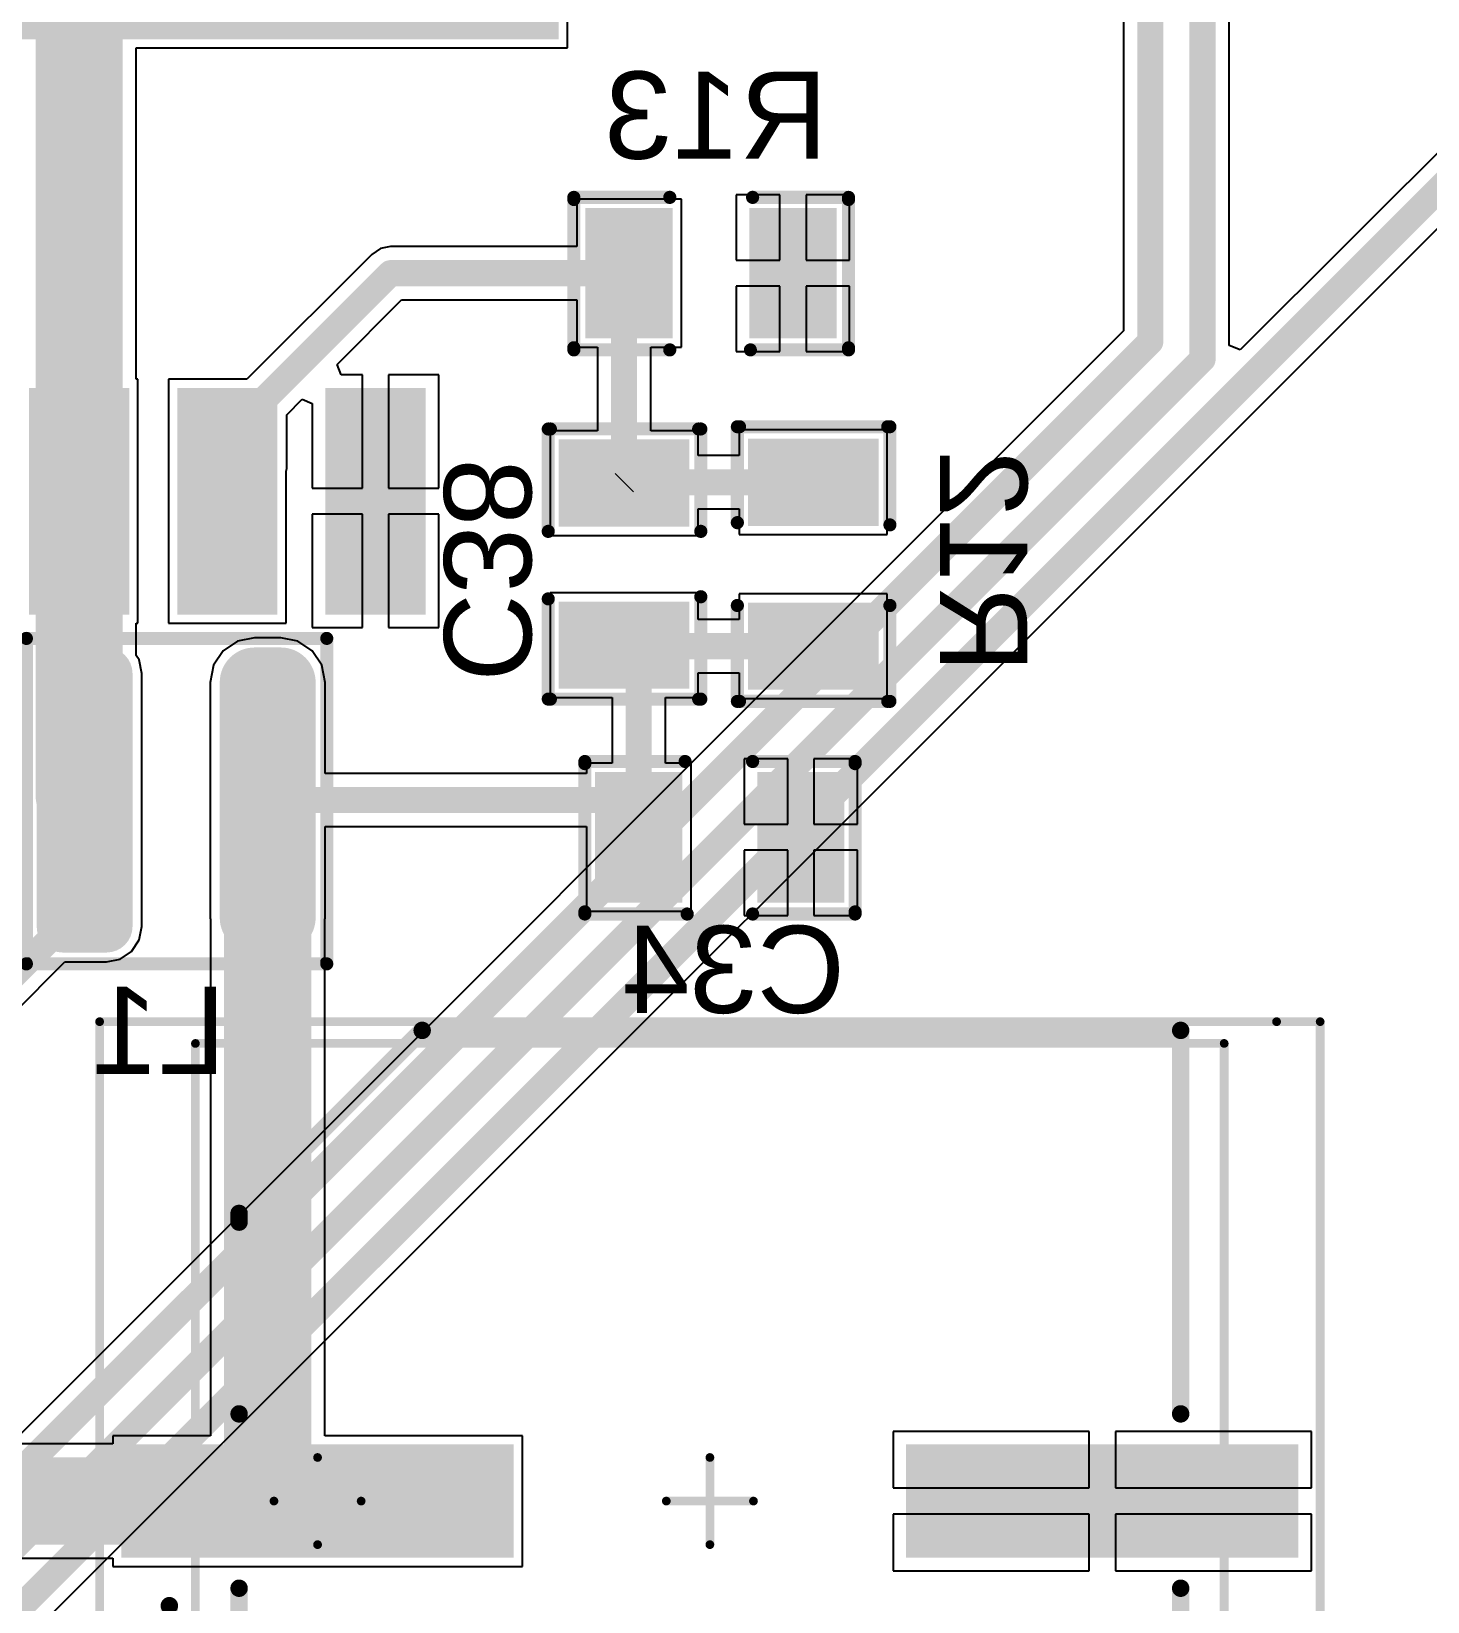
# Model space of a CAD drawing. Header units: millimetres. Extents: x 95 to 305, y 96 to 295.
# Drawn here: x 271.77 to 287.78, y 176.05 to 194.06 of the extents above; entities that cross this region are included whole.
import ezdxf

# ---------------------------------------------------------------- set-up
doc = ezdxf.new("R2010")
doc.units = ezdxf.units.MM
for name, color, linetype in [('BottomLayer', 5, 'Continuous'), ('BottomOverlay', 54, 'Continuous'), ('BottomPaste', 16, 'Continuous'), ('BottomSolder', 6, 'Continuous'), ('Mechanical1', 6, 'Continuous'), ('Mechanical15', 56, 'Continuous'), ('TopLayer', 1, 'Continuous')]:
    doc.layers.add(name, color=color, linetype=linetype)
doc.styles.add('Arial', font='arial.ttf', dxfattribs={"height": 0.2})

# ---------------------------------------------------------------- blocks, each defined once
blk = doc.blocks.new('RES0805_B_121')
at = {"layer": 'BottomLayer'}
for points in [[(-1.388, 0.719), (-0.488, 0.719), (-0.488, -0.678), (-1.388, -0.678)], [(0.492, 0.719), (1.392, 0.719), (1.392, -0.678), (0.492, -0.678)]]:
    blk.add_hatch(color=5, dxfattribs=at).paths.add_polyline_path(points)
at = {"layer": 'BottomPaste'}
for points in [[(-1.388, 0.719), (-0.488, 0.719), (-0.488, -0.678), (-1.388, -0.678)], [(0.492, 0.719), (1.392, 0.719), (1.392, -0.678), (0.492, -0.678)]]:
    blk.add_hatch(color=16, dxfattribs=at).paths.add_polyline_path(points)
at = {"layer": 'BottomSolder'}
for points in [[(-1.438, 0.769), (-0.438, 0.769), (-0.438, -0.728), (-1.438, -0.728)], [(0.442, 0.769), (1.442, 0.769), (1.442, -0.728), (0.442, -0.728)]]:
    blk.add_hatch(color=6, dxfattribs=at).paths.add_polyline_path(points)
at = {"layer": 'BottomOverlay', "const_width": 0.15}
for points in [[(-0.45, 0.9), (-1.575, 0.9)], [(-1.575, 0.875), (-1.575, -0.825)], [(1.575, 0.9), (0.475, 0.9)], [(1.575, 0.875), (1.575, -0.825)], [(-0.475, -0.85), (-1.575, -0.85)], [(1.575, -0.85), (0.475, -0.85)]]:
    blk.add_lwpolyline(points, dxfattribs=at)
at = {"layer": 'BottomOverlay', "const_width": 0.075}
for points in [[(-1.613, 0.9, 1), (-1.538, 0.9, 1)], [(-1.613, 0.875, 1), (-1.538, 0.875, 1)], [(-0.487, 0.9, 1), (-0.412, 0.9, 1)], [(0.437, 0.9, 1), (0.513, 0.9, 1)], [(1.538, 0.9, 1), (1.613, 0.9, 1)], [(1.538, 0.875, 1), (1.613, 0.875, 1)], [(-1.613, -0.825, 1), (-1.538, -0.825, 1)], [(-1.613, -0.85, 1), (-1.538, -0.85, 1)], [(-0.513, -0.85, 1), (-0.437, -0.85, 1)], [(0.437, -0.85, 1), (0.513, -0.85, 1)], [(1.538, -0.825, 1), (1.613, -0.825, 1)], [(1.538, -0.85, 1), (1.613, -0.85, 1)]]:
    blk.add_lwpolyline(points, format="xyb", close=True, dxfattribs=at)
blk = doc.blocks.new('RES0805_B_122')
at = {"layer": 'BottomLayer'}
for points in [[(-1.388, 0.719), (-0.488, 0.719), (-0.488, -0.678), (-1.388, -0.678)], [(0.492, 0.719), (1.392, 0.719), (1.392, -0.678), (0.492, -0.678)]]:
    blk.add_hatch(color=5, dxfattribs=at).paths.add_polyline_path(points)
at = {"layer": 'BottomPaste'}
for points in [[(-1.388, 0.719), (-0.488, 0.719), (-0.488, -0.678), (-1.388, -0.678)], [(0.492, 0.719), (1.392, 0.719), (1.392, -0.678), (0.492, -0.678)]]:
    blk.add_hatch(color=16, dxfattribs=at).paths.add_polyline_path(points)
at = {"layer": 'BottomSolder'}
for points in [[(-1.438, 0.769), (-0.438, 0.769), (-0.438, -0.728), (-1.438, -0.728)], [(0.442, 0.769), (1.442, 0.769), (1.442, -0.728), (0.442, -0.728)]]:
    blk.add_hatch(color=6, dxfattribs=at).paths.add_polyline_path(points)
at = {"layer": 'BottomOverlay', "const_width": 0.15}
for points in [[(-0.45, 0.9), (-1.575, 0.9)], [(-1.575, -0.825), (-1.575, 0.875)], [(1.575, 0.9), (0.475, 0.9)], [(1.575, -0.825), (1.575, 0.875)], [(-0.475, -0.85), (-1.575, -0.85)], [(1.575, -0.85), (0.475, -0.85)]]:
    blk.add_lwpolyline(points, dxfattribs=at)
at = {"layer": 'BottomOverlay', "const_width": 0.075}
for points in [[(-1.613, 0.9, 1), (-1.538, 0.9, 1)], [(-1.613, 0.875, 1), (-1.538, 0.875, 1)], [(-0.487, 0.9, 1), (-0.412, 0.9, 1)], [(0.437, 0.9, 1), (0.513, 0.9, 1)], [(1.538, 0.9, 1), (1.613, 0.9, 1)], [(1.538, 0.875, 1), (1.613, 0.875, 1)], [(-1.613, -0.825, 1), (-1.538, -0.825, 1)], [(-1.613, -0.85, 1), (-1.538, -0.85, 1)], [(-0.513, -0.85, 1), (-0.437, -0.85, 1)], [(0.437, -0.85, 1), (0.513, -0.85, 1)], [(1.538, -0.825, 1), (1.613, -0.825, 1)], [(1.538, -0.85, 1), (1.613, -0.85, 1)]]:
    blk.add_lwpolyline(points, format="xyb", close=True, dxfattribs=at)
blk = doc.blocks.new('VLS3012HBX_B_134')
at = {"layer": 'BottomLayer'}
h = blk.add_hatch(color=5, dxfattribs=at)
edge = h.paths.add_edge_path()
edge.add_arc((-1.3, 1.45), 0.25, 90, 180)
edge.add_line((-1.55, 1.45), (-1.55, -1.45))
edge.add_arc((-1.3, -1.45), 0.25, 180, 270)
edge.add_line((-1.3, -1.7), (-0.8, -1.7))
edge.add_arc((-0.8, -1.45), 0.25, 270, 360)
edge.add_line((-0.55, -1.45), (-0.55, 1.45))
edge.add_arc((-0.8, 1.45), 0.25, 0, 90)
edge.add_line((-0.8, 1.7), (-1.3, 1.7))
h = blk.add_hatch(color=5, dxfattribs=at)
edge = h.paths.add_edge_path()
edge.add_arc((0.9, 1.35), 0.35, 90, 180)
edge.add_line((0.55, 1.35), (0.55, -1.35))
edge.add_arc((0.9, -1.35), 0.35, 180, 270)
edge.add_line((0.9, -1.7), (1.2, -1.7))
edge.add_arc((1.2, -1.35), 0.35, 270, 360)
edge.add_line((1.55, -1.35), (1.55, 1.35))
edge.add_arc((1.2, 1.35), 0.35, 0, 90)
edge.add_line((1.2, 1.7), (0.9, 1.7))
at = {"layer": 'BottomPaste'}
h = blk.add_hatch(color=16, dxfattribs=at)
edge = h.paths.add_edge_path()
edge.add_arc((-1.3, 1.45), 0.25, 90, 180)
edge.add_line((-1.55, 1.45), (-1.55, -1.45))
edge.add_arc((-1.3, -1.45), 0.25, 180, 270)
edge.add_line((-1.3, -1.7), (-0.8, -1.7))
edge.add_arc((-0.8, -1.45), 0.25, 270, 360)
edge.add_line((-0.55, -1.45), (-0.55, 1.45))
edge.add_arc((-0.8, 1.45), 0.25, 0, 90)
edge.add_line((-0.8, 1.7), (-1.3, 1.7))
h = blk.add_hatch(color=16, dxfattribs=at)
edge = h.paths.add_edge_path()
edge.add_arc((0.9, 1.35), 0.35, 90, 180)
edge.add_line((0.55, 1.35), (0.55, -1.35))
edge.add_arc((0.9, -1.35), 0.35, 180, 270)
edge.add_line((0.9, -1.7), (1.2, -1.7))
edge.add_arc((1.2, -1.35), 0.35, 270, 360)
edge.add_line((1.55, -1.35), (1.55, 1.35))
edge.add_arc((1.2, 1.35), 0.35, 0, 90)
edge.add_line((1.2, 1.7), (0.9, 1.7))
at = {"layer": 'BottomSolder'}
h = blk.add_hatch(color=6, dxfattribs=at)
edge = h.paths.add_edge_path()
edge.add_arc((-1.3, 1.45), 0.3, 90, 180)
edge.add_line((-1.6, 1.45), (-1.6, -1.45))
edge.add_arc((-1.3, -1.45), 0.3, 180, 270)
edge.add_line((-1.3, -1.75), (-0.8, -1.75))
edge.add_arc((-0.8, -1.45), 0.3, 270, 360)
edge.add_line((-0.5, -1.45), (-0.5, 1.45))
edge.add_arc((-0.8, 1.45), 0.3, 0, 90)
edge.add_line((-0.8, 1.75), (-1.3, 1.75))
h = blk.add_hatch(color=6, dxfattribs=at)
edge = h.paths.add_edge_path()
edge.add_arc((0.9, 1.35), 0.4, 90, 180)
edge.add_line((0.5, 1.35), (0.5, -1.35))
edge.add_arc((0.9, -1.35), 0.4, 180, 270)
edge.add_line((0.9, -1.75), (1.2, -1.75))
edge.add_arc((1.2, -1.35), 0.4, 270, 360)
edge.add_line((1.6, -1.35), (1.6, 1.35))
edge.add_arc((1.2, 1.35), 0.4, 0, 90)
edge.add_line((1.2, 1.75), (0.9, 1.75))
at = {"layer": 'BottomOverlay', "const_width": 0.15}
for points in [[(-1.718, -1.88), (-1.718, 1.854)], [(-1.718, 1.854), (1.727, 1.854)], [(1.727, -1.88), (1.727, 1.854)], [(-1.718, -1.88), (1.727, -1.88)]]:
    blk.add_lwpolyline(points, dxfattribs=at)
at = {"layer": 'BottomOverlay', "const_width": 0.075}
for points in [[(-1.756, 1.854, 1), (-1.68, 1.854, 1)], [(-1.756, 1.854, 1), (-1.68, 1.854, 1)], [(1.69, 1.854, 1), (1.765, 1.854, 1)], [(1.69, 1.854, 1), (1.765, 1.854, 1)], [(-1.756, -1.88, 1), (-1.68, -1.88, 1)], [(-1.756, -1.88, 1), (-1.68, -1.88, 1)], [(1.69, -1.88, 1), (1.765, -1.88, 1)], [(1.69, -1.88, 1), (1.765, -1.88, 1)]]:
    blk.add_lwpolyline(points, format="xyb", close=True, dxfattribs=at)
at = {"layer": 'Mechanical15', "const_width": 0.1}
for points in [[(-1.702, -1.854), (-1.702, 1.854)], [(-1.702, 1.854), (1.702, 1.854)], [(1.702, -1.854), (1.702, 1.854)], [(-1.702, -1.854), (1.702, -1.854)]]:
    blk.add_lwpolyline(points, dxfattribs=at)
at = {"layer": 'Mechanical15', "const_width": 0.05}
for points in [[(-1.727, 1.854, 1), (-1.677, 1.854, 1)], [(-1.727, 1.854, 1), (-1.677, 1.854, 1)], [(1.677, 1.854, 1), (1.727, 1.854, 1)], [(1.677, 1.854, 1), (1.727, 1.854, 1)], [(-1.727, -1.854, 1), (-1.677, -1.854, 1)], [(-1.727, -1.854, 1), (-1.677, -1.854, 1)], [(1.677, -1.854, 1), (1.727, -1.854, 1)], [(1.677, -1.854, 1), (1.727, -1.854, 1)]]:
    blk.add_lwpolyline(points, format="xyb", close=True, dxfattribs=at)
blk = doc.blocks.new('TO263_5L_B_154')
at = {"layer": 'BottomLayer'}
for points in [[(-3.724, 7.514), (-2.674, 7.514), (-2.674, 5.014), (-3.724, 5.014)], [(-2.024, 7.514), (-0.974, 7.514), (-0.974, 5.014), (-2.024, 5.014)], [(-0.324, 7.514), (0.726, 7.514), (0.726, 5.014), (-0.324, 5.014)], [(1.376, 7.514), (2.426, 7.514), (2.426, 5.014), (1.376, 5.014)], [(3.076, 7.514), (4.126, 7.514), (4.126, 5.014), (3.076, 5.014)], [(-5.249, 0.914), (5.651, 0.914), (5.651, -8.186), (-5.249, -8.186)]]:
    blk.add_hatch(color=5, dxfattribs=at).paths.add_polyline_path(points)
at = {"layer": 'BottomPaste'}
for points in [[(-3.724, 7.514), (-2.674, 7.514), (-2.674, 5.014), (-3.724, 5.014)], [(-2.024, 7.514), (-0.974, 7.514), (-0.974, 5.014), (-2.024, 5.014)], [(-0.324, 7.514), (0.726, 7.514), (0.726, 5.014), (-0.324, 5.014)], [(1.376, 7.514), (2.426, 7.514), (2.426, 5.014), (1.376, 5.014)], [(3.076, 7.514), (4.126, 7.514), (4.126, 5.014), (3.076, 5.014)], [(-5.249, 0.914), (5.651, 0.914), (5.651, -8.186), (-5.249, -8.186)]]:
    blk.add_hatch(color=16, dxfattribs=at).paths.add_polyline_path(points)
at = {"layer": 'BottomSolder'}
for points in [[(-3.774, 7.564), (-2.624, 7.564), (-2.624, 4.964), (-3.774, 4.964)], [(-2.074, 7.564), (-0.924, 7.564), (-0.924, 4.964), (-2.074, 4.964)], [(-0.374, 7.564), (0.776, 7.564), (0.776, 4.964), (-0.374, 4.964)], [(1.326, 7.564), (2.476, 7.564), (2.476, 4.964), (1.326, 4.964)], [(3.026, 7.564), (4.176, 7.564), (4.176, 4.964), (3.026, 4.964)], [(-5.299, 0.964), (5.701, 0.964), (5.701, -8.236), (-5.299, -8.236)]]:
    blk.add_hatch(color=6, dxfattribs=at).paths.add_polyline_path(points)
blk = doc.blocks.new('CAP0805_B_166')
at = {"layer": 'BottomLayer'}
for points in [[(-1.379, 0.693), (-0.479, 0.693), (-0.479, -0.704), (-1.379, -0.704)], [(0.481, 0.693), (1.381, 0.693), (1.381, -0.704), (0.481, -0.704)]]:
    blk.add_hatch(color=5, dxfattribs=at).paths.add_polyline_path(points)
at = {"layer": 'BottomPaste'}
for points in [[(-1.379, 0.693), (-0.479, 0.693), (-0.479, -0.704), (-1.379, -0.704)], [(0.481, 0.693), (1.381, 0.693), (1.381, -0.704), (0.481, -0.704)]]:
    blk.add_hatch(color=16, dxfattribs=at).paths.add_polyline_path(points)
at = {"layer": 'BottomSolder'}
for points in [[(-1.429, 0.743), (-0.429, 0.743), (-0.429, -0.754), (-1.429, -0.754)], [(0.431, 0.743), (1.431, 0.743), (1.431, -0.754), (0.431, -0.754)]]:
    blk.add_hatch(color=6, dxfattribs=at).paths.add_polyline_path(points)
at = {"layer": 'BottomOverlay', "const_width": 0.15}
for points in [[(-0.375, 0.875), (-1.55, 0.875)], [(-1.55, -0.85), (-1.55, 0.85)], [(1.55, 0.875), (0.375, 0.875)], [(1.55, -0.85), (1.55, 0.85)], [(-0.375, -0.875), (-1.55, -0.875)], [(1.55, -0.875), (0.4, -0.875)]]:
    blk.add_lwpolyline(points, dxfattribs=at)
at = {"layer": 'BottomOverlay', "const_width": 0.075}
for points in [[(-1.587, 0.875, 1), (-1.512, 0.875, 1)], [(-1.587, 0.85, 1), (-1.512, 0.85, 1)], [(-0.413, 0.875, 1), (-0.337, 0.875, 1)], [(0.337, 0.875, 1), (0.413, 0.875, 1)], [(1.512, 0.875, 1), (1.587, 0.875, 1)], [(1.512, 0.85, 1), (1.587, 0.85, 1)], [(-1.587, -0.85, 1), (-1.512, -0.85, 1)], [(-1.587, -0.875, 1), (-1.512, -0.875, 1)], [(-0.413, -0.875, 1), (-0.337, -0.875, 1)], [(0.362, -0.875, 1), (0.437, -0.875, 1)], [(1.512, -0.85, 1), (1.587, -0.85, 1)], [(1.512, -0.875, 1), (1.587, -0.875, 1)]]:
    blk.add_lwpolyline(points, format="xyb", close=True, dxfattribs=at)
blk = doc.blocks.new('D10C4_4H10_B_167')
at = {"layer": 'BottomLayer'}
for points in [[(-2.3, 0.6), (-2.3, -0.6), (-6.7, -0.6), (-6.7, 0.6)], [(6.7, 0.6), (6.7, -0.6), (2.3, -0.6), (2.3, 0.6)]]:
    blk.add_hatch(color=5, dxfattribs=at).paths.add_polyline_path(points)
at = {"layer": 'BottomPaste'}
for points in [[(-2.3, 0.6), (-2.3, -0.6), (-6.7, -0.6), (-6.7, 0.6)], [(6.7, 0.6), (6.7, -0.6), (2.3, -0.6), (2.3, 0.6)]]:
    blk.add_hatch(color=16, dxfattribs=at).paths.add_polyline_path(points)
at = {"layer": 'BottomSolder'}
for points in [[(-2.25, 0.65), (-2.25, -0.65), (-6.75, -0.65), (-6.75, 0.65)], [(6.75, 0.65), (6.75, -0.65), (2.25, -0.65), (2.25, 0.65)]]:
    blk.add_hatch(color=6, dxfattribs=at).paths.add_polyline_path(points)
at = {"layer": 'BottomOverlay', "const_width": 0.2}
for points in [[(-5.4, 3.3), (-3.3, 5.4)], [(-3.3, 5.4), (5.4, 5.4)], [(5.4, 1), (5.4, 5.4)], [(-5.4, 3.2), (-5.4, 3.3)], [(-5.4, 1), (-5.4, 3.2)], [(-5.4, -3.2), (-5.4, -1)], [(5.4, -5.4), (5.4, -1)], [(-6.2, -1.8), (-6.2, -1.2)], [(-6.5, -1.5), (-5.9, -1.5)], [(-5.4, -3.3), (-5.4, -3.2)], [(-5.4, -3.3), (-3.3, -5.4)], [(-3.3, -5.4), (5.4, -5.4)]]:
    blk.add_lwpolyline(points, dxfattribs=at)
at = {"layer": 'BottomOverlay', "const_width": 0.1}
for points in [[(-3.35, 5.4, 1), (-3.25, 5.4, 1)], [(-3.35, 5.4, 1), (-3.25, 5.4, 1)], [(5.35, 5.4, 1), (5.45, 5.4, 1)], [(5.35, 5.4, 1), (5.45, 5.4, 1)], [(-5.45, 3.3, 1), (-5.35, 3.3, 1)], [(-5.45, 3.3, 1), (-5.35, 3.3, 1)], [(-5.45, 3.2, 1), (-5.35, 3.2, 1)], [(-5.45, 3.2, 1), (-5.35, 3.2, 1)], [(-5.45, 1, 1), (-5.35, 1, 1)], [(5.35, 1, 1), (5.45, 1, 1)], [(-5.45, -1, 1), (-5.35, -1, 1)], [(5.35, -1, 1), (5.45, -1, 1)], [(-6.25, -1.2, 1), (-6.15, -1.2, 1)], [(-6.55, -1.5, 1), (-6.45, -1.5, 1)], [(-5.95, -1.5, 1), (-5.85, -1.5, 1)], [(-6.25, -1.8, 1), (-6.15, -1.8, 1)], [(-5.45, -3.2, 1), (-5.35, -3.2, 1)], [(-5.45, -3.2, 1), (-5.35, -3.2, 1)], [(-5.45, -3.3, 1), (-5.35, -3.3, 1)], [(-5.45, -3.3, 1), (-5.35, -3.3, 1)], [(-3.35, -5.4, 1), (-3.25, -5.4, 1)], [(-3.35, -5.4, 1), (-3.25, -5.4, 1)], [(5.35, -5.4, 1), (5.45, -5.4, 1)], [(5.35, -5.4, 1), (5.45, -5.4, 1)]]:
    blk.add_lwpolyline(points, format="xyb", close=True, dxfattribs=at)
at = {"layer": 'Mechanical1', "const_width": 0.1}
for points in [[(-5.901, 5.25), (5.899, 5.25)], [(-5.901, -5.25), (-5.901, 5.25)], [(5.899, -5.25), (5.899, 5.25)], [(-4.5, -0.5), (-4.5, 0.5)], [(-5, 0), (-4, 0)], [(-5.901, -5.25), (5.899, -5.25)]]:
    blk.add_lwpolyline(points, dxfattribs=at)
at = {"layer": 'Mechanical1', "const_width": 0.05}
for points in [[(-5.926, 5.25, 1), (-5.876, 5.25, 1)], [(-5.926, 5.25, 1), (-5.876, 5.25, 1)], [(5.874, 5.25, 1), (5.924, 5.25, 1)], [(5.874, 5.25, 1), (5.924, 5.25, 1)], [(-4.525, 0.5, 1), (-4.475, 0.5, 1)], [(-5.025, 0, 1), (-4.975, 0, 1)], [(-4.025, 0, 1), (-3.975, 0, 1)], [(-4.525, -0.5, 1), (-4.475, -0.5, 1)], [(-5.926, -5.25, 1), (-5.876, -5.25, 1)], [(-5.926, -5.25, 1), (-5.876, -5.25, 1)], [(5.874, -5.25, 1), (5.924, -5.25, 1)], [(5.874, -5.25, 1), (5.924, -5.25, 1)]]:
    blk.add_lwpolyline(points, format="xyb", close=True, dxfattribs=at)
at = {"layer": 'Mechanical15', "const_width": 0.1}
for points in [[(-7, 5.5), (6.5, 5.5)], [(-7, -5.5), (-7, 5.5)], [(6.5, 5.5), (7, 5.5)], [(7, -5.5), (7, 5.5)], [(0, -0.5), (0, 0.5)], [(-0.5, 0), (0.5, 0)], [(-7, -5.5), (7, -5.5)]]:
    blk.add_lwpolyline(points, dxfattribs=at)
at = {"layer": 'Mechanical15', "const_width": 0.05}
for points in [[(-7.025, 5.5, 1), (-6.975, 5.5, 1)], [(-7.025, 5.5, 1), (-6.975, 5.5, 1)], [(6.475, 5.5, 1), (6.525, 5.5, 1)], [(6.475, 5.5, 1), (6.525, 5.5, 1)], [(6.975, 5.5, 1), (7.025, 5.5, 1)], [(6.975, 5.5, 1), (7.025, 5.5, 1)], [(-0.025, 0.5, 1), (0.025, 0.5, 1)], [(-0.525, 0, 1), (-0.475, 0, 1)], [(0.475, 0, 1), (0.525, 0, 1)], [(-0.025, -0.5, 1), (0.025, -0.5, 1)], [(-7.025, -5.5, 1), (-6.975, -5.5, 1)], [(-7.025, -5.5, 1), (-6.975, -5.5, 1)], [(6.975, -5.5, 1), (7.025, -5.5, 1)], [(6.975, -5.5, 1), (7.025, -5.5, 1)]]:
    blk.add_lwpolyline(points, format="xyb", close=True, dxfattribs=at)
blk = doc.blocks.new('CAP0805_B_168')
at = {"layer": 'BottomLayer'}
for points in [[(-1.379, 0.693), (-0.479, 0.693), (-0.479, -0.704), (-1.379, -0.704)], [(0.481, 0.693), (1.381, 0.693), (1.381, -0.704), (0.481, -0.704)]]:
    blk.add_hatch(color=5, dxfattribs=at).paths.add_polyline_path(points)
at = {"layer": 'BottomPaste'}
for points in [[(-1.379, 0.693), (-0.479, 0.693), (-0.479, -0.704), (-1.379, -0.704)], [(0.481, 0.693), (1.381, 0.693), (1.381, -0.704), (0.481, -0.704)]]:
    blk.add_hatch(color=16, dxfattribs=at).paths.add_polyline_path(points)
at = {"layer": 'BottomSolder'}
for points in [[(-1.429, 0.743), (-0.429, 0.743), (-0.429, -0.754), (-1.429, -0.754)], [(0.431, 0.743), (1.431, 0.743), (1.431, -0.754), (0.431, -0.754)]]:
    blk.add_hatch(color=6, dxfattribs=at).paths.add_polyline_path(points)
at = {"layer": 'BottomOverlay', "const_width": 0.15}
for points in [[(-0.375, 0.875), (-1.55, 0.875)], [(-1.55, 0.85), (-1.55, -0.85)], [(1.55, 0.875), (0.375, 0.875)], [(1.55, 0.85), (1.55, -0.85)], [(-0.375, -0.875), (-1.55, -0.875)], [(1.55, -0.875), (0.4, -0.875)]]:
    blk.add_lwpolyline(points, dxfattribs=at)
at = {"layer": 'BottomOverlay', "const_width": 0.075}
for points in [[(-1.588, 0.875, 1), (-1.513, 0.875, 1)], [(-1.588, 0.85, 1), (-1.513, 0.85, 1)], [(-0.413, 0.875, 1), (-0.337, 0.875, 1)], [(0.337, 0.875, 1), (0.413, 0.875, 1)], [(1.512, 0.875, 1), (1.587, 0.875, 1)], [(1.512, 0.85, 1), (1.587, 0.85, 1)], [(-1.588, -0.85, 1), (-1.513, -0.85, 1)], [(-1.588, -0.875, 1), (-1.513, -0.875, 1)], [(-0.413, -0.875, 1), (-0.337, -0.875, 1)], [(0.362, -0.875, 1), (0.437, -0.875, 1)], [(1.512, -0.85, 1), (1.587, -0.85, 1)], [(1.512, -0.875, 1), (1.587, -0.875, 1)]]:
    blk.add_lwpolyline(points, format="xyb", close=True, dxfattribs=at)

msp = doc.modelspace()

# ---------------------------------------------------------------- linework, layer by layer
at = {"layer": 'BottomLayer'}
for p, q in [((277.914, 193.872), (277.914, 203.272)), ((272.97, 190.072), (272.97, 193.872)), ((272.97, 193.872), (277.914, 193.872)), ((279.222, 192.135), (278.022, 192.135)), ((278.022, 192.135), (278.022, 191.593)), ((279.222, 190.438), (279.222, 192.135)), ((280.352, 192.185), (279.852, 192.185)), ((279.852, 192.185), (279.852, 191.437)), ((280.352, 191.437), (280.352, 192.185)), ((281.152, 192.185), (280.652, 192.185)), ((280.652, 192.185), (280.652, 191.437)), ((281.152, 191.437), (281.152, 192.185)), ((275.671, 191.503), (274.239, 190.072)), ((275.77, 191.569), (275.671, 191.503)), ((275.671, 191.503), (275.671, 191.503)), ((275.887, 191.593), (275.77, 191.569)), ((278.022, 191.593), (275.887, 191.593)), ((275.887, 191.593), (275.887, 191.593)), ((279.852, 191.437), (280.352, 191.437)), ((280.652, 191.437), (281.152, 191.437)), ((280.352, 191.137), (279.852, 191.137)), ((279.852, 191.137), (279.852, 190.388)), ((280.352, 190.388), (280.352, 191.137)), ((281.152, 191.137), (280.652, 191.137)), ((280.652, 191.137), (280.652, 190.388)), ((281.152, 190.388), (281.152, 191.137)), ((275.272, 190.239), (276.013, 190.981)), ((276.013, 190.981), (278.022, 190.981)), ((278.022, 190.981), (278.022, 190.438)), ((278.022, 190.438), (278.259, 190.438)), ((278.259, 190.438), (278.259, 189.479)), ((278.87, 189.479), (278.87, 190.438)), ((278.87, 190.438), (279.222, 190.438)), ((275.32, 190.122), (275.272, 190.239)), ((279.852, 190.388), (280.352, 190.388)), ((280.652, 190.388), (281.152, 190.388)), ((272.989, 190.072), (272.97, 190.072)), ((272.989, 187.272), (272.989, 190.072)), ((274.239, 190.072), (273.339, 190.072)), ((273.339, 190.072), (273.339, 187.272)), ((275.564, 190.122), (275.32, 190.122)), ((275.564, 188.822), (275.564, 190.122)), ((276.439, 190.122), (275.864, 190.122)), ((275.864, 190.122), (275.864, 188.822)), ((276.439, 188.822), (276.439, 190.122)), ((274.695, 189.663), (274.872, 189.84)), ((274.872, 189.84), (274.989, 189.791)), ((274.989, 189.791), (274.989, 188.822)), ((274.695, 189.047), (274.695, 189.663)), ((278.259, 189.479), (277.716, 189.479)), ((277.716, 189.479), (277.716, 188.279)), ((279.413, 189.479), (278.87, 189.479)), ((279.413, 189.194), (279.413, 189.479)), ((281.583, 189.488), (279.886, 189.488)), ((279.886, 189.488), (279.886, 189.194)), ((281.583, 188.288), (281.583, 189.488)), ((279.886, 189.194), (279.413, 189.194)), ((274.689, 189.017), (274.695, 189.047)), ((274.689, 187.272), (274.689, 189.017)), ((274.695, 189.047), (274.695, 189.047)), ((274.989, 188.822), (275.564, 188.822)), ((275.864, 188.822), (276.439, 188.822)), ((275.564, 188.522), (274.989, 188.522)), ((274.989, 188.522), (274.989, 187.222)), ((275.564, 187.222), (275.564, 188.522)), ((276.439, 188.522), (275.864, 188.522)), ((275.864, 188.522), (275.864, 187.222)), ((276.439, 187.222), (276.439, 188.522)), ((279.413, 188.279), (279.413, 188.582)), ((279.413, 188.582), (279.886, 188.582)), ((279.886, 188.582), (279.886, 188.288)), ((277.716, 188.279), (279.413, 188.279)), ((279.886, 188.288), (281.583, 188.288)), ((279.413, 187.619), (277.716, 187.619)), ((277.716, 187.619), (277.716, 186.419)), ((279.413, 187.314), (279.413, 187.619)), ((281.583, 187.608), (279.886, 187.608)), ((279.886, 187.608), (279.886, 187.314)), ((281.583, 186.408), (281.583, 187.608)), ((272.97, 186.9), (272.97, 187.272)), ((272.97, 187.272), (272.989, 187.272)), ((273.339, 187.272), (274.689, 187.272)), ((274.989, 187.222), (275.564, 187.222)), ((275.864, 187.222), (276.439, 187.222)), ((279.886, 187.314), (279.413, 187.314)), ((274.132, 187.064), (273.967, 186.954)), ((274.327, 187.103), (274.132, 187.064)), ((274.627, 187.103), (274.327, 187.103)), ((274.822, 187.064), (274.627, 187.103)), ((274.987, 186.954), (274.822, 187.064)), ((273.004, 186.85), (272.97, 186.9)), ((273.035, 186.693), (273.004, 186.85)), ((273.967, 186.954), (273.856, 186.789)), ((275.098, 186.789), (274.987, 186.954)), ((273.035, 183.793), (273.035, 186.693)), ((273.856, 186.789), (273.817, 186.593)), ((275.137, 186.593), (275.098, 186.789)), ((279.413, 186.419), (279.413, 186.702)), ((279.413, 186.702), (279.886, 186.702)), ((279.886, 186.702), (279.886, 186.408)), ((273.817, 186.593), (273.817, 183.893)), ((275.137, 185.549), (275.137, 186.593)), ((277.716, 186.419), (278.428, 186.419)), ((278.428, 186.419), (278.428, 185.664)), ((279.039, 185.664), (279.039, 186.419)), ((279.039, 186.419), (279.413, 186.419)), ((279.886, 186.408), (281.583, 186.408)), ((278.133, 185.549), (275.137, 185.549)), ((278.428, 185.664), (278.133, 185.664)), ((278.133, 185.664), (278.133, 185.549)), ((279.333, 185.664), (279.039, 185.664)), ((279.333, 183.967), (279.333, 185.664)), ((280.443, 185.714), (279.943, 185.714)), ((279.943, 185.714), (279.943, 184.966)), ((280.443, 184.966), (280.443, 185.714)), ((281.243, 185.714), (280.743, 185.714)), ((280.743, 185.714), (280.743, 184.966)), ((281.243, 184.966), (281.243, 185.714)), ((275.137, 183.893), (275.137, 184.938)), ((275.137, 184.938), (278.133, 184.938)), ((278.133, 184.938), (278.133, 183.967)), ((279.943, 184.966), (280.443, 184.966)), ((280.743, 184.966), (281.243, 184.966)), ((280.443, 184.666), (279.943, 184.666)), ((279.943, 184.666), (279.943, 183.917)), ((280.443, 183.917), (280.443, 184.666)), ((281.243, 184.666), (280.743, 184.666)), ((280.743, 184.666), (280.743, 183.917)), ((281.243, 183.917), (281.243, 184.666)), ((278.133, 183.967), (279.333, 183.967)), ((273.004, 183.637), (273.035, 183.793)), ((273.817, 183.893), (273.821, 183.872)), ((273.821, 183.872), (273.821, 177.95)), ((275.133, 183.872), (275.137, 183.893)), ((275.133, 177.95), (275.133, 183.872)), ((279.943, 183.917), (280.443, 183.917)), ((280.743, 183.917), (281.243, 183.917)), ((272.915, 183.505), (273.004, 183.637)), ((271.552, 182.786), (272.152, 183.386)), ((272.152, 183.386), (272.627, 183.386)), ((272.627, 183.386), (272.783, 183.417)), ((272.783, 183.417), (272.915, 183.505)), ((283.9, 178), (281.65, 178)), ((281.65, 178), (281.65, 177.35)), ((283.9, 177.35), (283.9, 178)), ((286.449, 178), (284.2, 178)), ((284.2, 178), (284.2, 177.35)), ((286.449, 177.35), (286.449, 178)), ((272.699, 177.856), (270.23, 177.856)), ((273.821, 177.95), (272.699, 177.95)), ((272.699, 177.95), (272.699, 177.856)), ((277.399, 177.95), (275.133, 177.95)), ((277.399, 176.45), (277.399, 177.95)), ((281.65, 177.35), (283.9, 177.35)), ((284.2, 177.35), (286.449, 177.35)), ((283.9, 177.05), (281.65, 177.05)), ((281.65, 177.05), (281.65, 176.4)), ((283.9, 176.4), (283.9, 177.05)), ((286.449, 177.05), (284.2, 177.05)), ((284.2, 177.05), (284.2, 176.4)), ((286.449, 176.4), (286.449, 177.05)), ((270.23, 176.544), (272.699, 176.544)), ((272.699, 176.544), (272.699, 176.45)), ((272.699, 176.45), (277.399, 176.45)), ((281.65, 176.4), (283.9, 176.4)), ((284.2, 176.4), (286.449, 176.4))]:
    msp.add_line(p, q, dxfattribs=at)
for points, const_width in [([(272.314, 188.672), (272.314, 198.572)], 1), ([(274.389, 189.789), (275.887, 191.287)], 0.3), ([(275.887, 191.287), (278.622, 191.287)], 0.3), ([(278.564, 191.229), (278.622, 191.287)], 0.3), ([(278.564, 188.879), (278.564, 191.229)], 0.3), ([(274.389, 189.047), (274.389, 189.789)], 0.3), ([(272.314, 185.306), (272.314, 188.672)], 1), ([(274.014, 188.672), (274.389, 189.047)], 0.3), ([(278.564, 188.879), (278.573, 188.888)], 0.3), ([(278.573, 188.888), (280.735, 188.888)], 0.3), ([(278.564, 187.019), (278.576, 187.008)], 0.3), ([(278.576, 187.008), (278.733, 186.85)], 0.3), ([(278.576, 187.008), (280.735, 187.008)], 0.3), ([(278.733, 184.943), (278.733, 186.85)], 0.3), ([(272.314, 185.306), (272.377, 185.243)], 1), ([(274.477, 177.3), (274.477, 185.243)], 1), ([(272.377, 184.043), (272.377, 185.243)], 0.3), ([(274.477, 185.243), (278.433, 185.243)], 0.3), ([(278.433, 185.243), (278.733, 184.943)], 0.3), ([(278.733, 184.816), (278.733, 184.943)], 0.3), ([(271.336, 183.003), (272.377, 184.043)], 0.3), ([(274.477, 177.3), (274.577, 177.2)], 1), ([(270.23, 177.2), (274.577, 177.2)], 1)]:
    msp.add_lwpolyline(points, dxfattribs=dict(at, const_width=const_width))
for points, const_width in [([(275.812, 191.287, 1), (275.962, 191.287, 1)], 0.15), ([(275.812, 191.287, 1), (275.962, 191.287, 1)], 0.15), ([(278.489, 191.229, 1), (278.639, 191.229, 1)], 0.15), ([(278.489, 191.229, 1), (278.639, 191.229, 1)], 0.15), ([(278.547, 191.287, 1), (278.697, 191.287, 1)], 0.15), ([(278.547, 191.287, 1), (278.697, 191.287, 1)], 0.15), ([(274.314, 189.789, 1), (274.464, 189.789, 1)], 0.15), ([(274.314, 189.789, 1), (274.464, 189.789, 1)], 0.15), ([(272.064, 188.672, 1), (272.564, 188.672, 1)], 0.5), ([(272.064, 188.672, 1), (272.564, 188.672, 1)], 0.5), ([(274.314, 189.047, 1), (274.464, 189.047, 1)], 0.15), ([(274.314, 189.047, 1), (274.464, 189.047, 1)], 0.15), ([(278.489, 188.879, 1), (278.639, 188.879, 1)], 0.15), ([(278.489, 188.879, 1), (278.639, 188.879, 1)], 0.15), ([(278.498, 188.888, 1), (278.648, 188.888, 1)], 0.15), ([(278.498, 188.888, 1), (278.648, 188.888, 1)], 0.15), ([(280.66, 188.888, 1), (280.81, 188.888, 1)], 0.15), ([(273.939, 188.672, 1), (274.089, 188.672, 1)], 0.15), ([(278.489, 187.019, 1), (278.639, 187.019, 1)], 0.15), ([(278.501, 187.008, 1), (278.651, 187.008, 1)], 0.15), ([(278.501, 187.008, 1), (278.651, 187.008, 1)], 0.15), ([(278.501, 187.008, 1), (278.651, 187.008, 1)], 0.15), ([(278.658, 186.85, 1), (278.808, 186.85, 1)], 0.15), ([(278.658, 186.85, 1), (278.808, 186.85, 1)], 0.15), ([(280.66, 187.008, 1), (280.81, 187.008, 1)], 0.15), ([(272.064, 185.306, 1), (272.564, 185.306, 1)], 0.5), ([(272.064, 185.306, 1), (272.564, 185.306, 1)], 0.5), ([(272.127, 185.243, 1), (272.627, 185.243, 1)], 0.5), ([(274.227, 185.243, 1), (274.727, 185.243, 1)], 0.5), ([(272.302, 185.243, 1), (272.452, 185.243, 1)], 0.15), ([(274.402, 185.243, 1), (274.552, 185.243, 1)], 0.15), ([(278.358, 185.243, 1), (278.508, 185.243, 1)], 0.15), ([(278.358, 185.243, 1), (278.508, 185.243, 1)], 0.15), ([(278.658, 184.943, 1), (278.808, 184.943, 1)], 0.15), ([(278.658, 184.943, 1), (278.808, 184.943, 1)], 0.15), ([(278.658, 184.943, 1), (278.808, 184.943, 1)], 0.15), ([(278.658, 184.816, 1), (278.808, 184.816, 1)], 0.15), ([(272.302, 184.043, 1), (272.452, 184.043, 1)], 0.15), ([(272.302, 184.043, 1), (272.452, 184.043, 1)], 0.15), ([(274.227, 177.3, 1), (274.727, 177.3, 1)], 0.5), ([(274.227, 177.3, 1), (274.727, 177.3, 1)], 0.5), ([(274.327, 177.2, 1), (274.827, 177.2, 1)], 0.5), ([(274.327, 177.2, 1), (274.827, 177.2, 1)], 0.5)]:
    msp.add_lwpolyline(points, format="xyb", close=True, dxfattribs=dict(at, const_width=const_width))
at = {"layer": 'TopLayer'}
for p, q in [((284.294, 201.341), (284.294, 190.627)), ((285.506, 190.458), (285.506, 199.091)), ((288.444, 193.217), (285.633, 190.406)), ((249.76, 153.667), (288.966, 192.874)), ((284.294, 190.627), (240.473, 146.806)), ((285.633, 190.406), (285.506, 190.458))]:
    msp.add_line(p, q, dxfattribs=at)
at = {"layer": 'TopLayer', "const_width": 0.3}
for points in [[(284.6, 190.5), (284.6, 201.341)], [(285.2, 190.3), (285.2, 199.217)], [(238.785, 143.125), (288.75, 193.09)], [(240.6, 146.5), (284.6, 190.5)], [(238.591, 143.691), (285.2, 190.3)]]:
    msp.add_lwpolyline(points, dxfattribs=at)
at = {"layer": 'TopLayer', "const_width": 0.15}
for points in [[(284.525, 190.5, 1), (284.675, 190.5, 1)], [(284.525, 190.5, 1), (284.675, 190.5, 1)], [(285.125, 190.3, 1), (285.275, 190.3, 1)], [(285.125, 190.3, 1), (285.275, 190.3, 1)]]:
    msp.add_lwpolyline(points, format="xyb", close=True, dxfattribs=at)

# ---------------------------------------------------------------- block references
for name, p, rotation in [('TO263_5L_B_154', (272.515, 194.935), 180), ('RES0805_B_121', (279.564, 191.307), 180), ('CAP0805_B_166', (278.57, 187.95), 270), ('RES0805_B_122', (280.714, 187.95), 270), ('CAP0805_B_168', (279.664, 184.81), 180)]:
    msp.add_blockref(name, p, dxfattribs=dict(rotation=rotation))
for name, p in [('VLS3012HBX_B_134', (273.427, 185.243)), ('D10C4_4H10_B_167', (279.549, 177.2))]:
    msp.add_blockref(name, p)

# ---------------------------------------------------------------- texts
at = {"layer": 'BottomOverlay', "style": 'Arial', "text_generation_flag": 2}
for s, p in [('R13', (280.9, 192.6)), ('C34', (281.1, 182.8)), ('L1', (274, 182.1))]:
    msp.add_text(s, height=1, dxfattribs=at).set_placement(p)
for s, p in [('R12', (282.189, 186.7)), ('C38', (276.5, 186.6))]:
    msp.add_text(s, height=1, rotation=270, dxfattribs=at).set_placement(p)

doc.saveas('drawing.dxf')
